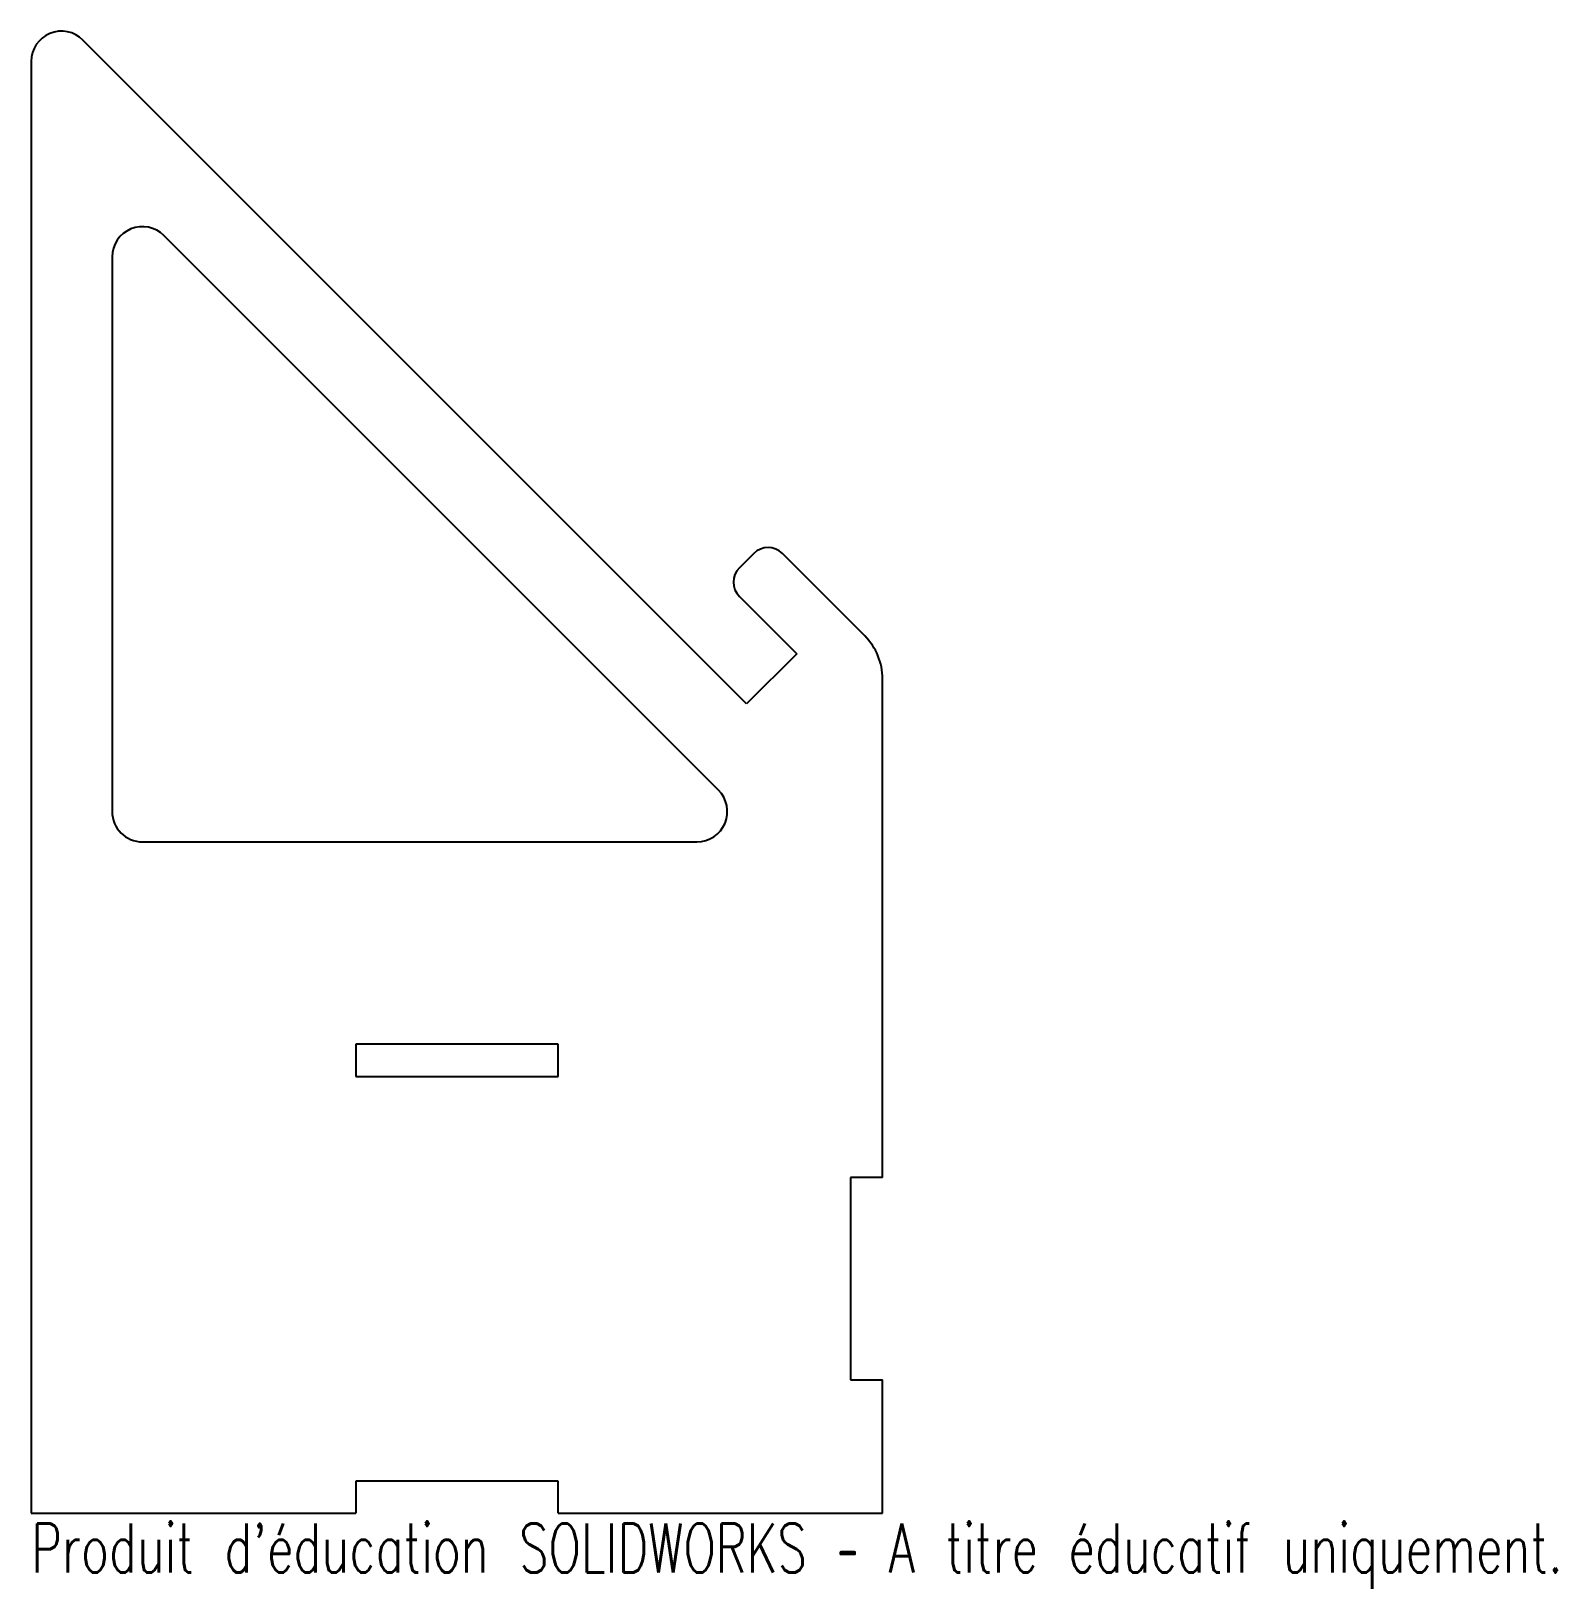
# Model space of a CAD drawing. Header units: millimetres. Extents: x -42 to 109, y -7 to 146.
import ezdxf

# ---------------------------------------------------------------- set-up
doc = ezdxf.new("R2010")
doc.units = ezdxf.units.MM
doc.styles.add('SLDTEXTSTYLE0', font='TXT', dxfattribs={"width": 0.7, "bigfont": 'bigfont'})

msp = doc.modelspace()

# ---------------------------------------------------------------- linework, layer by layer
at = {"color": 7, "linetype": 'Continuous', "lineweight": 25}
for p, q in [((28.64, 80), (-36.95, 145.59)), ((-42.07, 143.47), (-42.07, 0)), ((25.85, 71.47), (-28.95, 126.28)), ((-34.07, 124.15), (-34.07, 69.35)), ((29.34, 94.85), (27.93, 93.44)), ((40.32, 86.71), (32.17, 94.85)), ((27.93, 90.61), (33.59, 84.95)), ((33.59, 84.95), (28.64, 80)), ((42.07, 33.17), (42.07, 82.46)), ((-31.07, 66.35), (23.73, 66.35)), ((-10, 46.35), (-10, 43.17)), ((10, 46.35), (-10, 46.35)), ((10, 43.17), (10, 46.35)), ((-10, 43.17), (10, 43.17)), ((38.9, 33.17), (38.9, 13.18)), ((42.07, 33.17), (38.9, 33.17)), ((38.9, 13.18), (42.07, 13.18)), ((42.07, 0), (42.07, 13.18)), ((-10, 3.17), (-10, 0)), ((10, 3.17), (-10, 3.17)), ((10, 0), (10, 3.17)), ((-42.07, 0), (-10, 0)), ((10, 0), (42.07, 0))]:
    msp.add_line(p, q, dxfattribs=at)
for centre, radius, start, end in [((-39.07, 143.47), 3, 45, 180), ((-31.07, 124.15), 3, 45, 180), ((30.76, 93.44), 2, 45, 135), ((29.34, 92.02), 2, 135, 225), ((36.07, 82.46), 6, 0, 45), ((23.73, 69.35), 3, 270, 45), ((-31.07, 69.35), 3, 180, 270)]:
    msp.add_arc(centre, radius, start, end, dxfattribs=at)

# ---------------------------------------------------------------- texts
at = {"color": 7, "linetype": 'Continuous', "insert": (-42.07, -1.02), "char_height": 4.8336, "attachment_point": 1, "style": 'SLDTEXTSTYLE0'}
msp.add_mtext("Produit d'éducation SOLIDWORKS – A titre éducatif uniquement.", dxfattribs=at)

doc.saveas('drawing.dxf')
